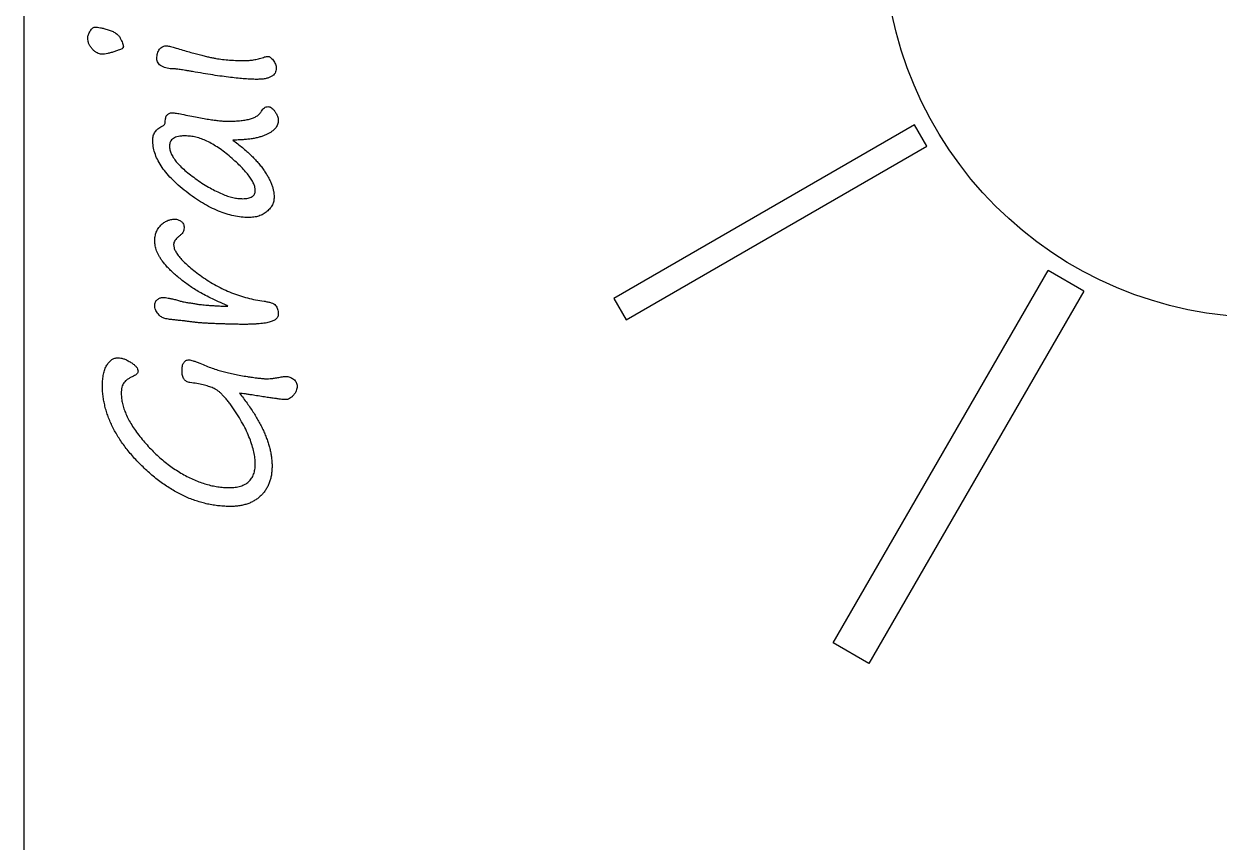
# Model space of a CAD drawing. Extents: x 261 to 321, y 70 to 327.
# Drawn here: x 261.25 to 290.15, y 257.91 to 277.7 of the extents above; entities that cross this region are included whole.
import ezdxf

# ---------------------------------------------------------------- set-up
doc = ezdxf.new("R2010")
doc.units = 0
doc.header["$LTSCALE"] = 2
doc.layers.get('0').update_dxf_attribs({"linetype": 'CONTINUOUS'})

msp = doc.modelspace()

# ---------------------------------------------------------------- linework, layer by layer
at = {"color": 7, "linetype": 'CONTINUOUS'}
for p, q in [((261.25, 320.199), (261.25, 76.199)), ((282.786, 275.259), (275.512, 271.059)), ((283.086, 274.74), (282.786, 275.259)), ((275.812, 270.54), (283.086, 274.74)), ((280.817, 262.729), (286.017, 271.736)), ((286.883, 271.236), (286.017, 271.736)), ((286.883, 271.236), (281.683, 262.229)), ((266.012, 270.874), (266.113, 270.871)), ((266.113, 270.871), (266.185, 270.871)), ((275.512, 271.059), (275.812, 270.54)), ((281.683, 262.229), (280.817, 262.729))]:
    msp.add_line(p, q, dxfattribs=at)
msp.add_circle((291.25, 279.799), 9.2, dxfattribs=at)
for points, knots in [([(262.794, 277.36), (262.795, 277.373), (262.797, 277.401), (262.81, 277.442), (262.829, 277.485), (262.855, 277.529), (262.884, 277.569), (262.915, 277.598), (262.945, 277.619), (262.966, 277.621), (262.976, 277.622)], [0, 0, 0, 0, 0.114769, 0.240877, 0.378571, 0.535228, 0.686687, 0.811952, 0.912256, 1, 1, 1, 1]), ([(262.976, 277.622), (262.994, 277.621), (263.036, 277.619), (263.105, 277.606), (263.19, 277.585), (263.286, 277.559), (263.383, 277.526), (263.466, 277.48), (263.535, 277.425), (263.58, 277.359), (263.612, 277.295), (263.636, 277.238), (263.652, 277.189), (263.654, 277.159), (263.655, 277.145)], [0, 0, 0, 0, 0.05941, 0.136335, 0.233127, 0.347911, 0.465605, 0.569363, 0.662741, 0.750763, 0.831039, 0.899003, 0.955256, 1, 1, 1, 1]), ([(263.134, 276.964), (263.115, 276.966), (263.076, 276.969), (263.019, 276.995), (262.961, 277.033), (262.907, 277.086), (262.857, 277.147), (262.821, 277.215), (262.798, 277.287), (262.796, 277.336), (262.794, 277.36)], [0, 0, 0, 0, 0.098694, 0.20574, 0.326518, 0.464747, 0.606873, 0.741112, 0.869589, 1, 1, 1, 1]), ([(264.465, 276.857), (264.466, 276.88), (264.467, 276.923), (264.48, 276.984), (264.499, 277.038), (264.528, 277.084), (264.562, 277.12), (264.598, 277.147), (264.636, 277.163), (264.663, 277.165), (264.676, 277.167)], [0, 0, 0, 0, 0.165123, 0.313992, 0.451067, 0.580291, 0.700988, 0.807951, 0.905123, 1, 1, 1, 1]), ([(264.676, 277.167), (264.69, 277.166), (264.721, 277.165), (264.771, 277.157), (264.827, 277.144), (264.866, 277.133), (264.886, 277.127)], [0, 0, 0, 0, 0.202838, 0.433546, 0.701559, 1, 1, 1, 1]), ([(263.446, 277.034), (263.417, 277.023), (263.362, 277.003), (263.281, 276.981), (263.205, 276.968), (263.157, 276.965), (263.134, 276.964)], [0, 0, 0, 0, 0.286861, 0.547582, 0.785045, 1, 1, 1, 1]), ([(263.531, 277.062), (263.518, 277.058), (263.489, 277.05), (263.461, 277.039), (263.446, 277.034)], [0, 0, 0, 0, 0.466704, 1, 1, 1, 1]), ([(263.655, 277.145), (263.653, 277.136), (263.649, 277.117), (263.622, 277.094), (263.582, 277.075), (263.55, 277.067), (263.531, 277.062)], [0, 0, 0, 0, 0.167057, 0.3679239, 0.6420284, 1, 1, 1, 1]), ([(264.886, 277.127), (264.943, 277.11), (265.051, 277.077), (265.209, 277.031), (265.353, 276.991), (265.486, 276.956), (265.605, 276.924), (265.712, 276.899), (265.807, 276.878), (265.919, 276.858), (266.057, 276.839), (266.23, 276.823), (266.418, 276.814), (266.548, 276.813), (266.616, 276.812)], [0, 0, 0, 0, 0.100031, 0.192858, 0.277935, 0.355391, 0.425233, 0.487367, 0.542354, 0.589699, 0.680584, 0.779068, 0.885788, 1, 1, 1, 1]), ([(266.616, 276.812), (266.651, 276.813), (266.723, 276.816), (266.834, 276.833), (266.951, 276.86), (267.03, 276.885), (267.071, 276.898)], [0, 0, 0, 0, 0.2246568, 0.4650106, 0.7230972, 1, 1, 1, 1]), ([(267.071, 276.898), (267.086, 276.902), (267.112, 276.91), (267.139, 276.912), (267.151, 276.913)], [0, 0, 0, 0, 0.561487, 1, 1, 1, 1]), ([(267.151, 276.913), (267.16, 276.912), (267.18, 276.909), (267.21, 276.889), (267.242, 276.86), (267.277, 276.821), (267.31, 276.777), (267.333, 276.728), (267.349, 276.678), (267.351, 276.643), (267.351, 276.626)], [0, 0, 0, 0, 0.071735, 0.163273, 0.279298, 0.425346, 0.579351, 0.723905, 0.861191, 1, 1, 1, 1]), ([(264.87, 276.61), (264.843, 276.61), (264.791, 276.611), (264.716, 276.625), (264.647, 276.644), (264.585, 276.672), (264.532, 276.706), (264.494, 276.751), (264.469, 276.802), (264.466, 276.838), (264.465, 276.857)], [0, 0, 0, 0, 0.153648, 0.29711, 0.433302, 0.563921, 0.684106, 0.790833, 0.893815, 1, 1, 1, 1]), ([(265.326, 276.545), (265.297, 276.55), (265.241, 276.559), (265.162, 276.573), (265.092, 276.584), (265.03, 276.594), (264.978, 276.599), (264.934, 276.606), (264.9, 276.609), (264.879, 276.609), (264.87, 276.61)], [0, 0, 0, 0, 0.1934342, 0.3676654, 0.5224177, 0.6579721, 0.772168, 0.8674018, 0.9432909, 1, 1, 1, 1]), ([(267.351, 276.626), (267.35, 276.605), (267.348, 276.564), (267.324, 276.507), (267.286, 276.458), (267.232, 276.42), (267.163, 276.391), (267.081, 276.37), (266.984, 276.358), (266.914, 276.357), (266.877, 276.356)], [0, 0, 0, 0, 0.103956, 0.200112, 0.297518, 0.4029, 0.521426, 0.658924, 0.817812, 1, 1, 1, 1]), ([(266.877, 276.356), (266.833, 276.357), (266.739, 276.359), (266.59, 276.368), (266.423, 276.382), (266.238, 276.405), (266.035, 276.43), (265.815, 276.463), (265.576, 276.501), (265.412, 276.53), (265.326, 276.545)], [0, 0, 0, 0, 0.084015, 0.179805, 0.286952, 0.405632, 0.536733, 0.679415, 0.833636, 1, 1, 1, 1]), ([(264.668, 275.333), (264.668, 275.349), (264.669, 275.381), (264.677, 275.425), (264.69, 275.463), (264.709, 275.494), (264.734, 275.517), (264.763, 275.535), (264.799, 275.545), (264.824, 275.546), (264.837, 275.546)], [0, 0, 0, 0, 0.160348, 0.302469, 0.429534, 0.543798, 0.649877, 0.755835, 0.872477, 1, 1, 1, 1]), ([(264.837, 275.546), (264.853, 275.546), (264.886, 275.546), (264.94, 275.538), (265.002, 275.529), (265.046, 275.52), (265.069, 275.515)], [0, 0, 0, 0, 0.1959059, 0.4303883, 0.6967893, 1, 1, 1, 1]), ([(265.069, 275.515), (265.134, 275.501), (265.257, 275.475), (265.437, 275.441), (265.6, 275.41), (265.749, 275.387), (265.883, 275.367), (266.003, 275.355), (266.108, 275.345), (266.173, 275.344), (266.203, 275.344)], [0, 0, 0, 0, 0.172448, 0.330978, 0.476005, 0.607195, 0.725503, 0.830139, 0.921416, 1, 1, 1, 1]), ([(266.203, 275.344), (266.255, 275.345), (266.354, 275.346), (266.495, 275.357), (266.619, 275.375), (266.727, 275.401), (266.819, 275.434), (266.894, 275.474), (266.954, 275.524), (266.981, 275.564), (266.994, 275.584)], [0, 0, 0, 0, 0.182323, 0.346683, 0.491975, 0.6208, 0.732636, 0.831523, 0.918988, 1, 1, 1, 1]), ([(266.994, 275.584), (267.005, 275.601), (267.024, 275.632), (267.062, 275.67), (267.105, 275.694), (267.136, 275.697), (267.151, 275.698)], [0, 0, 0, 0, 0.295255, 0.549823, 0.776626, 1, 1, 1, 1]), ([(267.151, 275.698), (267.166, 275.697), (267.195, 275.694), (267.238, 275.669), (267.28, 275.632), (267.32, 275.583), (267.354, 275.528), (267.383, 275.472), (267.398, 275.416), (267.401, 275.379), (267.402, 275.361)], [0, 0, 0, 0, 0.09435, 0.197183, 0.320351, 0.466191, 0.616144, 0.752724, 0.880025, 1, 1, 1, 1]), ([(264.364, 274.89), (264.365, 274.908), (264.367, 274.943), (264.377, 274.995), (264.396, 275.042), (264.42, 275.086), (264.453, 275.127), (264.492, 275.164), (264.539, 275.196), (264.574, 275.214), (264.592, 275.224)], [0, 0, 0, 0, 0.127645, 0.248143, 0.364983, 0.481472, 0.60221, 0.726216, 0.858781, 1, 1, 1, 1]), ([(264.592, 275.224), (264.603, 275.23), (264.625, 275.241), (264.65, 275.267), (264.665, 275.298), (264.667, 275.321), (264.668, 275.333)], [0, 0, 0, 0, 0.2738667, 0.5155821, 0.7511804, 1, 1, 1, 1]), ([(267.402, 275.361), (267.401, 275.344), (267.399, 275.311), (267.385, 275.262), (267.363, 275.216), (267.331, 275.172), (267.29, 275.13), (267.24, 275.091), (267.181, 275.055), (267.114, 275.02), (267.039, 274.988), (266.956, 274.962), (266.865, 274.939), (266.766, 274.92), (266.661, 274.906), (266.547, 274.896), (266.426, 274.89), (266.343, 274.889), (266.3, 274.888)], [0, 0, 0, 0, 0.03905, 0.076934, 0.11606, 0.157019, 0.201266, 0.250126, 0.302543, 0.360688, 0.423307, 0.490354, 0.562403, 0.639129, 0.720662, 0.808497, 0.90157, 1, 1, 1, 1]), ([(266.683, 273.015), (266.624, 273.016), (266.504, 273.02), (266.322, 273.052), (266.138, 273.101), (265.95, 273.17), (265.76, 273.26), (265.566, 273.367), (265.368, 273.496), (265.172, 273.64), (264.986, 273.792), (264.821, 273.949), (264.68, 274.105), (264.567, 274.262), (264.476, 274.418), (264.412, 274.575), (264.372, 274.732), (264.367, 274.838), (264.364, 274.89)], [0, 0, 0, 0, 0.055418, 0.112522, 0.171848, 0.233901, 0.299555, 0.368782, 0.442035, 0.519811, 0.596675, 0.667442, 0.732704, 0.793042, 0.849026, 0.901326, 0.951418, 1, 1, 1, 1]), ([(265.153, 274.989), (265.123, 274.989), (265.066, 274.988), (264.988, 274.975), (264.921, 274.958), (264.865, 274.931), (264.822, 274.895), (264.79, 274.851), (264.773, 274.798), (264.77, 274.761), (264.769, 274.742)], [0, 0, 0, 0, 0.174836, 0.326738, 0.460592, 0.577077, 0.68262, 0.78379, 0.887481, 1, 1, 1, 1]), ([(266.845, 273.671), (266.843, 273.696), (266.838, 273.751), (266.808, 273.835), (266.76, 273.925), (266.695, 274.023), (266.609, 274.126), (266.507, 274.238), (266.385, 274.355), (266.249, 274.477), (266.106, 274.595), (265.961, 274.699), (265.819, 274.788), (265.681, 274.862), (265.545, 274.919), (265.412, 274.958), (265.282, 274.985), (265.195, 274.988), (265.153, 274.989)], [0, 0, 0, 0, 0.033874, 0.072626, 0.117569, 0.169328, 0.22855, 0.295462, 0.370237, 0.453309, 0.537413, 0.616415, 0.690345, 0.759569, 0.824397, 0.885432, 0.94387, 1, 1, 1, 1]), ([(266.3, 274.888), (266.341, 274.858), (266.42, 274.799), (266.533, 274.708), (266.639, 274.617), (266.736, 274.526), (266.827, 274.436), (266.909, 274.345), (266.983, 274.256), (267.05, 274.166), (267.108, 274.078), (267.16, 273.992), (267.203, 273.906), (267.239, 273.824), (267.266, 273.742), (267.286, 273.662), (267.298, 273.585), (267.3, 273.533), (267.301, 273.508)], [0, 0, 0, 0, 0.086048, 0.168546, 0.247932, 0.323633, 0.396113, 0.465185, 0.531612, 0.594912, 0.655262, 0.712316, 0.766199, 0.817557, 0.86632, 0.912661, 0.957232, 1, 1, 1, 1]), ([(264.769, 274.742), (264.771, 274.712), (264.776, 274.649), (264.811, 274.556), (264.863, 274.459), (264.937, 274.36), (265.031, 274.257), (265.147, 274.151), (265.282, 274.04), (265.434, 273.93), (265.592, 273.825), (265.747, 273.731), (265.896, 273.651), (266.038, 273.586), (266.172, 273.535), (266.299, 273.498), (266.42, 273.475), (266.499, 273.472), (266.537, 273.47)], [0, 0, 0, 0, 0.0388949, 0.0815488, 0.1289303, 0.1827486, 0.2433124, 0.3116546, 0.3874054, 0.4715821, 0.556924, 0.6358438, 0.7093001, 0.7772187, 0.8395573, 0.8973183, 0.9505731, 1, 1, 1, 1]), ([(266.537, 273.47), (266.561, 273.471), (266.606, 273.472), (266.669, 273.481), (266.723, 273.497), (266.768, 273.517), (266.802, 273.547), (266.828, 273.582), (266.843, 273.625), (266.844, 273.655), (266.845, 273.671)], [0, 0, 0, 0, 0.173226, 0.327068, 0.460041, 0.57656, 0.68176, 0.78257, 0.887218, 1, 1, 1, 1]), ([(267.301, 273.508), (267.299, 273.476), (267.295, 273.411), (267.26, 273.318), (267.204, 273.233), (267.128, 273.158), (267.036, 273.093), (266.929, 273.047), (266.81, 273.02), (266.726, 273.016), (266.683, 273.015)], [0, 0, 0, 0, 0.111506, 0.220629, 0.333307, 0.456233, 0.58441, 0.715103, 0.851885, 1, 1, 1, 1]), ([(264.415, 272.449), (264.416, 272.486), (264.419, 272.558), (264.448, 272.66), (264.493, 272.752), (264.557, 272.83), (264.632, 272.893), (264.715, 272.942), (264.805, 272.969), (264.867, 272.973), (264.899, 272.975)], [0, 0, 0, 0, 0.139592, 0.270539, 0.396345, 0.522867, 0.647723, 0.765715, 0.881111, 1, 1, 1, 1]), ([(264.899, 272.975), (264.913, 272.974), (264.941, 272.973), (264.981, 272.964), (265.019, 272.946), (265.055, 272.924), (265.086, 272.895), (265.108, 272.857), (265.122, 272.813), (265.123, 272.781), (265.124, 272.765)], [0, 0, 0, 0, 0.1214709, 0.2412095, 0.3588579, 0.481207, 0.6040674, 0.7240022, 0.8555668, 1, 1, 1, 1]), ([(264.997, 272.559), (264.978, 272.543), (264.943, 272.514), (264.902, 272.464), (264.875, 272.412), (264.872, 272.376), (264.87, 272.359)], [0, 0, 0, 0, 0.302027, 0.559287, 0.787586, 1, 1, 1, 1]), ([(265.124, 272.765), (265.122, 272.746), (265.119, 272.708), (265.093, 272.654), (265.052, 272.603), (265.016, 272.574), (264.997, 272.559)], [0, 0, 0, 0, 0.22035, 0.452358, 0.706554, 1, 1, 1, 1]), ([(266.052, 270.936), (265.986, 270.965), (265.861, 271.02), (265.686, 271.106), (265.533, 271.186), (265.359, 271.29), (265.164, 271.427), (264.98, 271.571), (264.845, 271.69), (264.756, 271.775), (264.68, 271.856), (264.617, 271.935), (264.564, 272.009), (264.522, 272.08), (264.485, 272.146), (264.451, 272.229), (264.422, 272.329), (264.417, 272.41), (264.415, 272.449)], [0, 0, 0, 0, 0.092826, 0.176456, 0.250833, 0.315787, 0.436976, 0.558252, 0.616302, 0.669201, 0.717071, 0.759868, 0.79864, 0.834033, 0.866431, 0.895853, 0.949796, 1, 1, 1, 1]), ([(264.87, 272.359), (264.873, 272.334), (264.877, 272.281), (264.914, 272.201), (264.967, 272.114), (265.045, 272.022), (265.14, 271.923), (265.259, 271.817), (265.397, 271.704), (265.554, 271.587), (265.723, 271.471), (265.901, 271.367), (266.083, 271.274), (266.269, 271.193), (266.459, 271.124), (266.654, 271.067), (266.852, 271.021), (266.988, 271.002), (267.056, 270.992)], [0, 0, 0, 0, 0.027342, 0.059147, 0.096798, 0.141148, 0.192556, 0.251307, 0.317812, 0.392028, 0.469567, 0.546078, 0.622015, 0.697403, 0.772526, 0.847672, 0.923415, 1, 1, 1, 1]), ([(264.415, 270.885), (264.415, 270.9), (264.417, 270.93), (264.429, 270.971), (264.449, 271.006), (264.477, 271.033), (264.509, 271.055), (264.544, 271.07), (264.579, 271.08), (264.603, 271.081), (264.615, 271.082)], [0, 0, 0, 0, 0.146566, 0.280405, 0.403462, 0.52808, 0.653079, 0.771435, 0.886259, 1, 1, 1, 1]), ([(264.924, 270.534), (264.892, 270.538), (264.833, 270.544), (264.753, 270.554), (264.689, 270.566), (264.637, 270.579), (264.595, 270.599), (264.555, 270.623), (264.518, 270.657), (264.483, 270.695), (264.454, 270.739), (264.431, 270.786), (264.418, 270.835), (264.416, 270.868), (264.415, 270.885)], [0, 0, 0, 0, 0.139505, 0.257528, 0.35196, 0.424551, 0.487642, 0.55411, 0.625607, 0.702719, 0.780298, 0.855162, 0.927454, 1, 1, 1, 1]), ([(264.615, 271.082), (264.634, 271.081), (264.677, 271.08), (264.746, 271.068), (264.826, 271.052), (264.883, 271.037), (264.913, 271.029)], [0, 0, 0, 0, 0.193073, 0.42225, 0.691012, 1, 1, 1, 1]), ([(264.913, 271.029), (264.946, 271.02), (265.006, 271.003), (265.088, 270.981), (265.153, 270.966), (265.192, 270.96), (265.208, 270.957)], [0, 0, 0, 0, 0.337878, 0.615036, 0.836099, 1, 1, 1, 1]), ([(265.208, 270.957), (265.24, 270.954), (265.304, 270.947), (265.368, 270.934), (265.4, 270.928)], [0, 0, 0, 0, 0.487203, 1, 1, 1, 1]), ([(265.4, 270.928), (265.412, 270.925), (265.439, 270.92), (265.486, 270.913), (265.545, 270.908), (265.616, 270.9), (265.698, 270.894), (265.792, 270.887), (265.898, 270.881), (265.973, 270.876), (266.012, 270.874)], [0, 0, 0, 0, 0.057598, 0.134465, 0.231607, 0.346818, 0.481158, 0.634859, 0.807749, 1, 1, 1, 1]), ([(266.185, 270.871), (266.166, 270.881), (266.122, 270.904), (266.077, 270.924), (266.052, 270.936)], [0, 0, 0, 0, 0.436617, 1, 1, 1, 1]), ([(267.056, 270.992), (267.088, 270.987), (267.147, 270.978), (267.227, 270.957), (267.289, 270.929), (267.335, 270.892), (267.366, 270.849), (267.388, 270.799), (267.4, 270.742), (267.401, 270.701), (267.402, 270.679)], [0, 0, 0, 0, 0.185483, 0.341077, 0.467078, 0.571446, 0.667945, 0.767895, 0.878405, 1, 1, 1, 1]), ([(265.164, 270.508), (265.153, 270.51), (265.124, 270.514), (265.073, 270.519), (265.004, 270.526), (264.953, 270.532), (264.924, 270.534)], [0, 0, 0, 0, 0.142436, 0.356912, 0.643854, 1, 1, 1, 1]), ([(265.985, 270.444), (265.944, 270.446), (265.863, 270.449), (265.745, 270.454), (265.633, 270.461), (265.528, 270.467), (265.428, 270.476), (265.335, 270.486), (265.247, 270.496), (265.191, 270.504), (265.164, 270.508)], [0, 0, 0, 0, 0.150818, 0.294005, 0.429572, 0.558492, 0.679903, 0.793758, 0.900085, 1, 1, 1, 1]), ([(267.402, 270.679), (267.402, 270.669), (267.4, 270.648), (267.39, 270.618), (267.375, 270.59), (267.353, 270.565), (267.325, 270.542), (267.29, 270.522), (267.25, 270.504), (267.203, 270.488), (267.15, 270.475), (267.088, 270.463), (267.018, 270.453), (266.939, 270.446), (266.852, 270.438), (266.756, 270.435), (266.652, 270.431), (266.58, 270.431), (266.543, 270.431)], [0, 0, 0, 0, 0.033084, 0.065097, 0.097873, 0.131707, 0.169115, 0.210051, 0.256095, 0.306588, 0.363476, 0.428847, 0.502872, 0.584764, 0.675597, 0.775266, 0.88313, 1, 1, 1, 1]), ([(266.543, 270.431), (266.531, 270.431), (266.503, 270.431), (266.457, 270.432), (266.402, 270.432), (266.337, 270.434), (266.263, 270.437), (266.178, 270.439), (266.085, 270.441), (266.019, 270.443), (265.985, 270.444)], [0, 0, 0, 0, 0.065227, 0.147482, 0.24675, 0.363059, 0.496417, 0.6482, 0.815576, 1, 1, 1, 1]), ([(263.149, 268.959), (263.15, 269.006), (263.151, 269.097), (263.173, 269.226), (263.204, 269.341), (263.244, 269.425), (263.281, 269.483), (263.311, 269.52), (263.341, 269.552), (263.374, 269.578), (263.409, 269.598), (263.446, 269.612), (263.485, 269.62), (263.511, 269.622), (263.524, 269.622)], [0, 0, 0, 0, 0.170634, 0.32516, 0.465265, 0.594595, 0.655201, 0.7108, 0.763415, 0.812398, 0.86006, 0.906582, 0.952759, 1, 1, 1, 1]), ([(263.524, 269.622), (263.548, 269.621), (263.599, 269.617), (263.677, 269.596), (263.757, 269.56), (263.837, 269.513), (263.91, 269.462), (263.965, 269.408), (264.002, 269.353), (264.007, 269.314), (264.01, 269.296)], [0, 0, 0, 0, 0.117487, 0.245122, 0.385142, 0.54058, 0.689809, 0.81383, 0.913006, 1, 1, 1, 1]), ([(265.073, 269.302), (265.073, 269.323), (265.074, 269.363), (265.082, 269.418), (265.094, 269.465), (265.112, 269.504), (265.136, 269.534), (265.165, 269.556), (265.2, 269.57), (265.225, 269.571), (265.238, 269.572)], [0, 0, 0, 0, 0.177521, 0.332124, 0.46768, 0.585706, 0.691332, 0.791118, 0.89078, 1, 1, 1, 1]), ([(265.238, 269.572), (265.253, 269.571), (265.289, 269.568), (265.348, 269.549), (265.423, 269.525), (265.476, 269.502), (265.506, 269.489)], [0, 0, 0, 0, 0.161309, 0.379767, 0.659233, 1, 1, 1, 1]), ([(265.506, 269.489), (265.556, 269.468), (265.653, 269.426), (265.798, 269.373), (265.935, 269.325), (266.068, 269.288), (266.203, 269.255), (266.345, 269.225), (266.497, 269.195), (266.629, 269.173), (266.734, 269.156), (266.809, 269.147), (266.877, 269.136), (266.94, 269.13), (266.996, 269.123), (267.047, 269.119), (267.091, 269.116), (267.119, 269.116), (267.132, 269.116)], [0, 0, 0, 0, 0.0977073, 0.1893803, 0.2760718, 0.3565686, 0.4377058, 0.5240473, 0.6163074, 0.7144342, 0.7631503, 0.8079254, 0.8488968, 0.8864132, 0.9205947, 0.9504141, 0.976875, 1, 1, 1, 1]), ([(263.903, 269.182), (263.877, 269.169), (263.828, 269.147), (263.762, 269.107), (263.709, 269.066), (263.668, 269.022), (263.638, 268.97), (263.619, 268.907), (263.606, 268.834), (263.605, 268.782), (263.605, 268.754)], [0, 0, 0, 0, 0.15278, 0.287243, 0.404882, 0.506971, 0.607346, 0.72069, 0.851429, 1, 1, 1, 1]), ([(264.01, 269.296), (264.009, 269.285), (264.006, 269.261), (263.982, 269.23), (263.948, 269.202), (263.919, 269.189), (263.903, 269.182)], [0, 0, 0, 0, 0.2039265, 0.4235372, 0.6843017, 1, 1, 1, 1]), ([(265.265, 269.024), (265.25, 269.027), (265.221, 269.032), (265.181, 269.051), (265.147, 269.074), (265.12, 269.107), (265.098, 269.146), (265.083, 269.192), (265.075, 269.245), (265.074, 269.282), (265.073, 269.302)], [0, 0, 0, 0, 0.123482, 0.236928, 0.345942, 0.456823, 0.573142, 0.700045, 0.841367, 1, 1, 1, 1]), ([(267.132, 269.116), (267.155, 269.117), (267.207, 269.118), (267.292, 269.128), (267.393, 269.143), (267.464, 269.157), (267.503, 269.164)], [0, 0, 0, 0, 0.188132, 0.417378, 0.686462, 1, 1, 1, 1]), ([(267.503, 269.164), (267.518, 269.167), (267.546, 269.171), (267.575, 269.172), (267.588, 269.172)], [0, 0, 0, 0, 0.548347, 1, 1, 1, 1]), ([(267.588, 269.172), (267.604, 269.172), (267.635, 269.17), (267.681, 269.155), (267.727, 269.134), (267.77, 269.104), (267.808, 269.069), (267.837, 269.029), (267.855, 268.983), (267.857, 268.951), (267.858, 268.935)], [0, 0, 0, 0, 0.118687, 0.237914, 0.364337, 0.49999, 0.634706, 0.757044, 0.876926, 1, 1, 1, 1]), ([(266.245, 266.027), (266.198, 266.028), (266.105, 266.03), (265.965, 266.041), (265.826, 266.059), (265.688, 266.085), (265.552, 266.12), (265.417, 266.161), (265.282, 266.209), (265.149, 266.266), (265.017, 266.329), (264.887, 266.4), (264.758, 266.478), (264.629, 266.563), (264.503, 266.657), (264.376, 266.757), (264.253, 266.866), (264.13, 266.981), (264.012, 267.099), (263.901, 267.219), (263.797, 267.34), (263.701, 267.461), (263.613, 267.583), (263.532, 267.705), (263.459, 267.828), (263.393, 267.951), (263.336, 268.075), (263.287, 268.2), (263.243, 268.325), (263.21, 268.451), (263.183, 268.577), (263.162, 268.703), (263.151, 268.831), (263.15, 268.916), (263.149, 268.959)], [0, 0, 0, 0, 0.030295, 0.060503, 0.090532, 0.120662, 0.150826, 0.181234, 0.211802, 0.242831, 0.274335, 0.306081, 0.338672, 0.371796, 0.40562, 0.440241, 0.475691, 0.512042, 0.548253, 0.583526, 0.617665, 0.650851, 0.683148, 0.714716, 0.745382, 0.775445, 0.804676, 0.833457, 0.861864, 0.889887, 0.91755, 0.945101, 0.972596, 1, 1, 1, 1]), ([(266.845, 267.059), (266.843, 267.105), (266.839, 267.201), (266.814, 267.35), (266.769, 267.507), (266.711, 267.675), (266.636, 267.852), (266.541, 268.034), (266.431, 268.223), (266.327, 268.38), (266.239, 268.504), (266.174, 268.588), (266.112, 268.664), (266.051, 268.728), (265.992, 268.784), (265.936, 268.829), (265.881, 268.865), (265.808, 268.901), (265.709, 268.934), (265.578, 268.97), (265.428, 269.001), (265.321, 269.016), (265.265, 269.024)], [0, 0, 0, 0, 0.050352, 0.105096, 0.164646, 0.229768, 0.299772, 0.374429, 0.454029, 0.539096, 0.581331, 0.620035, 0.655718, 0.688205, 0.717425, 0.743947, 0.767738, 0.789049, 0.832624, 0.882017, 0.937751, 1, 1, 1, 1]), ([(267.858, 268.935), (267.857, 268.916), (267.854, 268.879), (267.837, 268.823), (267.808, 268.768), (267.769, 268.716), (267.725, 268.67), (267.675, 268.635), (267.623, 268.613), (267.586, 268.611), (267.568, 268.61)], [0, 0, 0, 0, 0.117253, 0.237466, 0.367183, 0.507861, 0.645758, 0.769197, 0.88588, 1, 1, 1, 1]), ([(263.605, 268.754), (263.606, 268.714), (263.609, 268.635), (263.632, 268.514), (263.667, 268.389), (263.716, 268.261), (263.78, 268.13), (263.858, 267.996), (263.949, 267.857), (264.054, 267.718), (264.167, 267.58), (264.286, 267.448), (264.409, 267.324), (264.535, 267.206), (264.667, 267.097), (264.801, 266.994), (264.941, 266.901), (265.083, 266.814), (265.227, 266.736), (265.371, 266.669), (265.514, 266.612), (265.656, 266.565), (265.796, 266.528), (265.936, 266.502), (266.074, 266.487), (266.166, 266.484), (266.211, 266.483)], [0, 0, 0, 0, 0.031576, 0.064452, 0.099175, 0.135915, 0.174966, 0.216753, 0.261347, 0.308837, 0.3574, 0.405203, 0.452186, 0.498601, 0.544573, 0.590018, 0.635262, 0.680368, 0.724575, 0.767352, 0.808637, 0.848774, 0.88772, 0.925853, 0.963128, 1, 1, 1, 1]), ([(266.462, 268.766), (266.494, 268.726), (266.557, 268.647), (266.646, 268.526), (266.729, 268.408), (266.807, 268.291), (266.877, 268.175), (266.943, 268.061), (267.001, 267.948), (267.054, 267.837), (267.099, 267.727), (267.14, 267.619), (267.174, 267.512), (267.202, 267.407), (267.223, 267.303), (267.238, 267.201), (267.248, 267.1), (267.25, 267.033), (267.25, 267)], [0, 0, 0, 0, 0.078631, 0.154112, 0.227624, 0.29889, 0.36754, 0.434071, 0.498716, 0.560857, 0.621328, 0.680019, 0.736903, 0.792119, 0.84582, 0.898171, 0.949387, 1, 1, 1, 1]), ([(266.798, 268.719), (266.764, 268.724), (266.7, 268.734), (266.611, 268.747), (266.533, 268.758), (266.484, 268.764), (266.462, 268.766)], [0, 0, 0, 0, 0.302512, 0.569003, 0.802472, 1, 1, 1, 1]), ([(267.568, 268.61), (267.558, 268.61), (267.531, 268.611), (267.481, 268.618), (267.413, 268.625), (267.326, 268.639), (267.22, 268.653), (267.096, 268.672), (266.953, 268.694), (266.851, 268.71), (266.798, 268.719)], [0, 0, 0, 0, 0.0396867, 0.1041059, 0.1920943, 0.3050607, 0.4426034, 0.6040118, 0.7901452, 1, 1, 1, 1]), ([(266.211, 266.483), (266.237, 266.484), (266.287, 266.485), (266.359, 266.49), (266.426, 266.503), (266.487, 266.518), (266.545, 266.538), (266.597, 266.563), (266.645, 266.592), (266.687, 266.626), (266.725, 266.664), (266.757, 266.708), (266.785, 266.755), (266.807, 266.808), (266.824, 266.864), (266.836, 266.925), (266.844, 266.99), (266.845, 267.036), (266.845, 267.059)], [0, 0, 0, 0, 0.078193, 0.151798, 0.22055, 0.28543, 0.34684, 0.405592, 0.462389, 0.51738, 0.571508, 0.625654, 0.681622, 0.739388, 0.799278, 0.861695, 0.929054, 1, 1, 1, 1]), ([(267.25, 267), (267.25, 266.963), (267.248, 266.892), (267.235, 266.789), (267.215, 266.691), (267.185, 266.599), (267.148, 266.513), (267.101, 266.432), (267.047, 266.357), (266.985, 266.289), (266.915, 266.227), (266.838, 266.174), (266.755, 266.128), (266.665, 266.091), (266.569, 266.063), (266.467, 266.042), (266.358, 266.029), (266.284, 266.028), (266.245, 266.027)], [0, 0, 0, 0, 0.06851, 0.134462, 0.197288, 0.257659, 0.317178, 0.375382, 0.43336, 0.492087, 0.550853, 0.609767, 0.669034, 0.730194, 0.792803, 0.858566, 0.927495, 1, 1, 1, 1])]:
    msp.add_open_spline(points, degree=3, knots=knots, dxfattribs=at)

doc.saveas('drawing.dxf')
